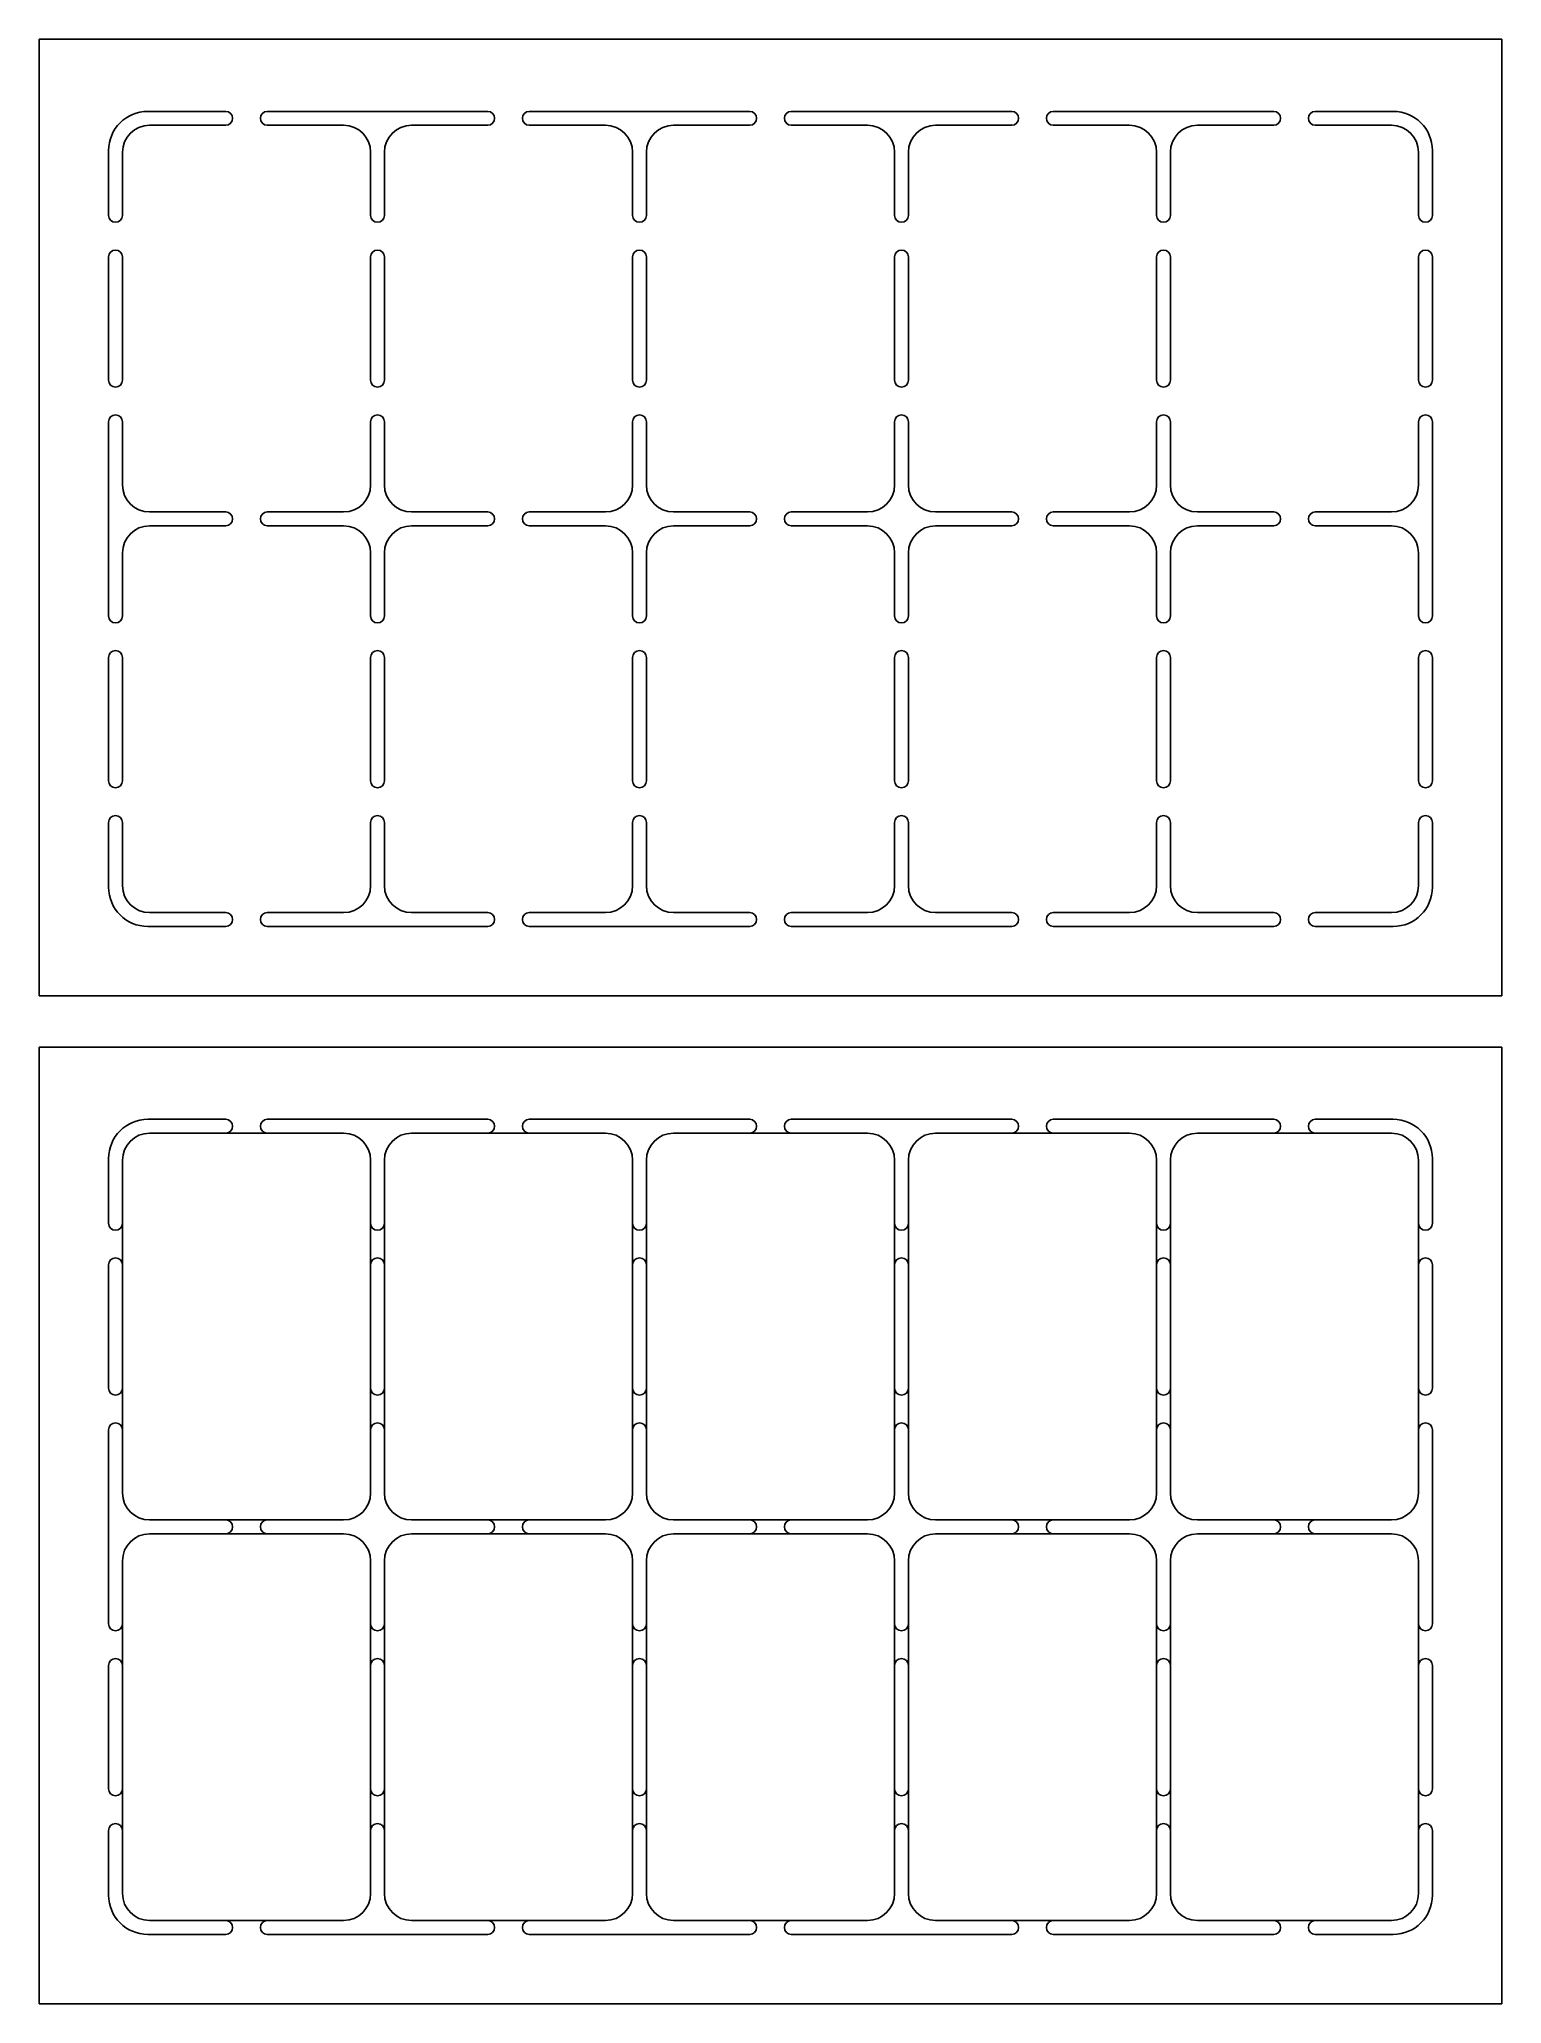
# Model space of a CAD drawing. Header units: millimetres. Extents: x 0 to 211, y 0 to 283.
import ezdxf

# ---------------------------------------------------------------- set-up
doc = ezdxf.new("R2010")
doc.units = ezdxf.units.MM
doc.layers.add('Mechanical3', color=6, linetype='Continuous')
doc.layers.add('Mechanical4', color=4, linetype='Continuous')

msp = doc.modelspace()

# ---------------------------------------------------------------- linework, layer by layer
at = {"layer": 'Mechanical3'}
for p, q in [((0, 145.425821), (0, 283.425822)), ((0, 283.425822), (211, 283.425822)), ((211, 145.425821), (211, 283.425822)), ((15.649321, 273.02582), (26.900005, 273.02582)), ((32.899993, 273.02582), (64.700005, 273.02582)), ((70.699993, 273.025823), (102.500006, 273.025823)), ((108.499994, 273.025825), (140.300006, 273.025825)), ((146.299994, 273.025825), (178.100007, 273.025825)), ((184.099995, 273.025823), (195.350679, 273.025823)), ((15.899999, 271.025821), (26.900005, 271.025821)), ((32.899993, 271.025821), (43.899999, 271.025821)), ((53.699999, 271.025821), (64.700005, 271.025821)), ((70.699993, 271.025824), (81.699999, 271.025824)), ((91.5, 271.025824), (102.500006, 271.025824)), ((108.499994, 271.025827), (119.5, 271.025827)), ((129.3, 271.025827), (140.300006, 271.025827)), ((146.299994, 271.025827), (157.3, 271.025827)), ((167.100001, 271.025827), (178.100007, 271.025827)), ((184.099995, 271.025824), (195.100001, 271.025824)), ((9.999998, 258.022134), (9.999998, 267.376497)), ((11.999996, 258.018946), (11.999999, 267.125822)), ((47.799998, 267.125822), (47.800001, 258.018946)), ((49.799999, 258.022134), (49.799999, 267.125822)), ((85.599999, 267.125824), (85.600002, 258.018949)), ((87.6, 258.022136), (87.6, 267.125824)), ((123.4, 267.125827), (123.400002, 258.018951)), ((125.400001, 258.022139), (125.400001, 267.125827)), ((161.2, 267.125827), (161.200003, 258.018951)), ((163.200001, 258.022139), (163.200001, 267.125827)), ((199.000001, 267.125824), (199.000003, 258.018949)), ((201.000002, 258.022136), (201.000002, 267.376499)), ((10.999998, 257.022136), (11.000003, 257.022136)), ((48.799994, 257.022136), (48.799999, 257.022136)), ((86.599994, 257.022138), (86.6, 257.022138)), ((124.399995, 257.022141), (124.4, 257.022141)), ((162.199996, 257.022141), (162.200001, 257.022141)), ((199.999996, 257.022138), (200.000001, 257.022138)), ((11.000001, 253.022134), (11.000006, 253.022134)), ((48.799991, 253.022134), (48.799996, 253.022134)), ((86.599992, 253.022136), (86.599997, 253.022136)), ((124.399992, 253.022139), (124.399998, 253.022139)), ((162.199993, 253.022139), (162.199998, 253.022139)), ((199.999994, 253.022136), (199.999999, 253.022136)), ((10.000003, 234.229507), (10.000003, 252.022136)), ((12.000004, 234.229507), (12.000004, 252.022136)), ((47.799993, 234.229507), (47.799993, 252.022136)), ((49.799994, 234.229507), (49.799994, 252.022136)), ((85.599994, 234.229509), (85.599994, 252.022138)), ((87.599995, 234.229509), (87.599995, 252.022138)), ((123.399995, 234.229512), (123.399995, 252.022141)), ((125.399996, 234.229512), (125.399996, 252.022141)), ((161.199995, 234.229512), (161.199995, 252.022141)), ((163.199996, 234.229512), (163.199996, 252.022141)), ((198.999996, 234.229509), (198.999996, 252.022138)), ((200.999997, 234.229509), (200.999997, 252.022138)), ((11.000001, 233.229509), (11.000006, 233.229509)), ((48.799991, 233.229509), (48.799996, 233.229509)), ((86.599992, 233.229511), (86.599997, 233.229511)), ((124.399992, 233.229514), (124.399998, 233.229514)), ((162.199993, 233.229514), (162.199998, 233.229514)), ((199.999994, 233.229511), (199.999999, 233.229511)), ((9.999998, 200.222133), (9.999998, 228.229509)), ((10.999998, 229.229507), (11.000003, 229.229507)), ((11.999996, 228.232696), (11.999999, 219.125821)), ((47.799998, 219.125819), (47.800001, 228.232694)), ((48.799994, 229.229504), (48.799999, 229.229504)), ((49.799999, 219.125819), (49.799999, 228.229506)), ((85.599999, 219.125816), (85.600002, 228.232691)), ((86.599994, 229.229502), (86.6, 229.229502)), ((87.6, 219.125816), (87.6, 228.229504)), ((123.4, 219.125813), (123.400002, 228.232689)), ((124.399995, 229.229499), (124.4, 229.229499)), ((125.400001, 219.125813), (125.400001, 228.229501)), ((161.2, 219.125813), (161.200003, 228.232689)), ((162.199996, 229.229499), (162.200001, 229.229499)), ((163.200001, 219.125813), (163.200001, 228.229501)), ((199.000001, 219.125819), (199.000003, 228.232694)), ((199.999996, 229.229504), (200.000001, 229.229504)), ((201.000002, 200.22213), (201.000002, 228.229506)), ((15.899999, 215.225819), (26.900005, 215.225819)), ((15.899999, 213.22582), (26.900005, 213.22582)), ((32.899993, 215.225819), (43.899999, 215.225819)), ((32.899993, 213.22582), (43.899999, 213.22582)), ((53.699999, 215.225819), (64.700005, 215.225819)), ((53.699999, 213.22582), (64.700005, 213.22582)), ((70.699993, 215.225816), (81.699999, 215.225816)), ((70.699993, 213.225818), (81.699999, 213.225818)), ((91.5, 215.225816), (102.500006, 215.225816)), ((91.5, 213.225818), (102.500006, 213.225818)), ((108.499994, 215.225814), (119.5, 215.225814)), ((108.499994, 213.225815), (119.5, 213.225815)), ((129.3, 215.225814), (140.300006, 215.225814)), ((129.3, 213.225815), (140.300006, 213.225815)), ((146.299994, 215.225814), (157.3, 215.225814)), ((146.299994, 213.225815), (157.3, 213.225815)), ((167.100001, 215.225814), (178.100007, 215.225814)), ((167.100001, 213.225815), (178.100007, 213.225815)), ((184.099995, 215.225816), (195.100001, 215.225816)), ((184.099995, 213.225818), (195.100001, 213.225818)), ((11.999996, 200.218945), (11.999999, 209.32582)), ((47.799998, 209.32582), (47.800001, 200.218945)), ((49.799999, 200.222133), (49.799999, 209.32582)), ((85.599999, 209.325818), (85.600002, 200.218942)), ((87.6, 200.22213), (87.6, 209.325818)), ((123.4, 209.325815), (123.400002, 200.21894)), ((125.400001, 200.222128), (125.400001, 209.325815)), ((161.2, 209.325815), (161.200003, 200.21894)), ((163.200001, 200.222128), (163.200001, 209.325815)), ((199.000001, 209.325818), (199.000003, 200.218942)), ((10.999998, 199.222135), (11.000003, 199.222135)), ((48.799994, 199.222135), (48.799999, 199.222135)), ((86.599994, 199.222132), (86.6, 199.222132)), ((124.399995, 199.22213), (124.4, 199.22213)), ((162.199996, 199.22213), (162.200001, 199.22213)), ((199.999996, 199.222132), (200.000001, 199.222132)), ((10.000003, 176.429506), (10.000003, 194.222135)), ((11.000001, 195.222133), (11.000006, 195.222133)), ((12.000004, 176.429506), (12.000004, 194.222135)), ((47.799993, 176.429506), (47.799993, 194.222135)), ((48.799991, 195.222133), (48.799996, 195.222133)), ((49.799994, 176.429506), (49.799994, 194.222135)), ((85.599994, 176.429503), (85.599994, 194.222132)), ((86.599992, 195.22213), (86.599997, 195.22213)), ((87.599995, 176.429503), (87.599995, 194.222132)), ((123.399995, 176.429501), (123.399995, 194.222129)), ((124.399992, 195.222127), (124.399998, 195.222127)), ((125.399996, 176.429501), (125.399996, 194.222129)), ((161.199995, 176.429501), (161.199995, 194.222129)), ((162.199993, 195.222127), (162.199998, 195.222127)), ((163.199996, 176.429501), (163.199996, 194.222129)), ((198.999996, 176.429503), (198.999996, 194.222132)), ((199.999994, 195.22213), (199.999999, 195.22213)), ((200.999997, 176.429503), (200.999997, 194.222132)), ((11.000001, 175.429508), (11.000006, 175.429508)), ((48.799991, 175.429508), (48.799996, 175.429508)), ((86.599992, 175.429505), (86.599997, 175.429505)), ((124.399992, 175.429503), (124.399998, 175.429503)), ((162.199993, 175.429503), (162.199998, 175.429503)), ((199.999994, 175.429505), (199.999999, 175.429505)), ((9.999998, 161.075145), (9.999998, 170.429508)), ((10.999998, 171.429506), (11.000003, 171.429506)), ((11.999996, 170.432695), (11.999999, 161.32582)), ((47.799998, 161.32582), (47.800001, 170.432695)), ((48.799994, 171.429506), (48.799999, 171.429506)), ((49.799999, 161.32582), (49.799999, 170.429508)), ((85.599999, 161.325817), (85.600002, 170.432693)), ((86.599994, 171.429503), (86.6, 171.429503)), ((87.6, 161.325817), (87.6, 170.429505)), ((123.4, 161.325815), (123.400002, 170.43269)), ((124.399995, 171.4295), (124.4, 171.4295)), ((125.400001, 161.325815), (125.400001, 170.429502)), ((161.2, 161.325815), (161.200003, 170.43269)), ((162.199996, 171.4295), (162.200001, 171.4295)), ((163.200001, 161.325815), (163.200001, 170.429502)), ((199.000001, 161.325817), (199.000003, 170.432693)), ((199.999996, 171.429503), (200.000001, 171.429503)), ((201.000002, 161.075142), (201.000002, 170.429505)), ((15.899999, 157.42582), (26.900005, 157.42582)), ((32.899993, 157.42582), (43.899999, 157.42582)), ((53.699999, 157.42582), (64.700005, 157.42582)), ((70.699993, 157.425817), (81.699999, 157.425817)), ((91.5, 157.425817), (102.500006, 157.425817)), ((108.499994, 157.425815), (119.5, 157.425815)), ((129.3, 157.425815), (140.300006, 157.425815)), ((146.299994, 157.425815), (157.3, 157.425815)), ((167.100001, 157.425815), (178.100007, 157.425815)), ((184.099995, 157.425817), (195.100001, 157.425817)), ((15.649321, 155.425821), (26.900005, 155.425821)), ((32.899993, 155.425821), (64.700005, 155.425821)), ((70.699993, 155.425819), (102.500006, 155.425819)), ((108.499994, 155.425816), (140.300006, 155.425816)), ((146.299994, 155.425816), (178.100007, 155.425816)), ((184.099995, 155.425819), (195.350679, 155.425819)), ((0, 145.425821), (211, 145.425821)), ((0, 0), (0, 138.000001)), ((0, 138.000001), (211, 138.000001)), ((211, 0), (211, 138.000001)), ((15.649321, 127.599999), (26.900005, 127.599999)), ((32.899993, 127.599999), (64.700005, 127.599999)), ((70.699993, 127.600001), (102.500006, 127.600001)), ((108.499994, 127.600004), (140.300006, 127.600004)), ((146.299994, 127.600004), (178.100007, 127.600004)), ((184.099995, 127.600001), (195.350679, 127.600001)), ((15.899999, 125.6), (26.900005, 125.6)), ((32.899993, 125.6), (43.899999, 125.6)), ((53.699999, 125.6), (64.700005, 125.6)), ((70.699993, 125.600003), (81.699999, 125.600003)), ((91.5, 125.600003), (102.500006, 125.600003)), ((108.499994, 125.600005), (119.5, 125.600005)), ((129.3, 125.600005), (140.300006, 125.600005)), ((146.299994, 125.600005), (157.3, 125.600005)), ((167.100001, 125.600005), (178.100007, 125.600005)), ((184.099995, 125.600003), (195.100001, 125.600003)), ((9.999998, 112.596313), (9.999998, 121.950676)), ((201.000002, 112.596315), (201.000002, 121.950678)), ((11.999996, 112.593125), (11.999999, 121.7)), ((47.799998, 121.7), (47.800001, 112.593125)), ((49.799999, 112.596313), (49.799999, 121.7)), ((85.599999, 121.700003), (85.600002, 112.593128)), ((87.6, 112.596315), (87.6, 121.700003)), ((123.4, 121.700006), (123.400002, 112.59313)), ((125.400001, 112.596318), (125.400001, 121.700006)), ((161.2, 121.700006), (161.200003, 112.59313)), ((163.200001, 112.596318), (163.200001, 121.700006)), ((199.000001, 121.700003), (199.000003, 112.593128)), ((10.999998, 111.596315), (11.000003, 111.596315)), ((48.799994, 111.596315), (48.799999, 111.596315)), ((86.599994, 111.596317), (86.6, 111.596317)), ((124.399995, 111.59632), (124.4, 111.59632)), ((162.199996, 111.59632), (162.200001, 111.59632)), ((199.999996, 111.596317), (200.000001, 111.596317)), ((10.000003, 88.803686), (10.000003, 106.596315)), ((11.000001, 107.596313), (11.000006, 107.596313)), ((12.000004, 88.803686), (12.000004, 106.596315)), ((47.799993, 88.803686), (47.799993, 106.596315)), ((48.799991, 107.596313), (48.799996, 107.596313)), ((49.799994, 88.803686), (49.799994, 106.596315)), ((85.599994, 88.803688), (85.599994, 106.596317)), ((86.599992, 107.596315), (86.599997, 107.596315)), ((87.599995, 88.803688), (87.599995, 106.596317)), ((123.399995, 88.803691), (123.399995, 106.59632)), ((124.399992, 107.596318), (124.399998, 107.596318)), ((125.399996, 88.803691), (125.399996, 106.59632)), ((161.199995, 88.803691), (161.199995, 106.59632)), ((162.199993, 107.596318), (162.199998, 107.596318)), ((163.199996, 88.803691), (163.199996, 106.59632)), ((198.999996, 88.803688), (198.999996, 106.596317)), ((199.999994, 107.596315), (199.999999, 107.596315)), ((200.999997, 88.803688), (200.999997, 106.596317)), ((11.000001, 87.803688), (11.000006, 87.803688)), ((48.799991, 87.803688), (48.799996, 87.803688)), ((86.599992, 87.80369), (86.599997, 87.80369)), ((124.399992, 87.803693), (124.399998, 87.803693)), ((162.199993, 87.803693), (162.199998, 87.803693)), ((199.999994, 87.80369), (199.999999, 87.80369)), ((9.999998, 54.796312), (9.999998, 82.803688)), ((10.999998, 83.803686), (11.000003, 83.803686)), ((11.999996, 82.806875), (11.999999, 73.7)), ((47.799998, 73.699997), (47.800001, 82.806873)), ((48.799994, 83.803683), (48.799999, 83.803683)), ((49.799999, 73.699997), (49.799999, 82.803685)), ((85.599999, 73.699995), (85.600002, 82.80687)), ((86.599994, 83.80368), (86.6, 83.80368)), ((87.6, 73.699995), (87.6, 82.803682)), ((123.4, 73.699992), (123.400002, 82.806868)), ((124.399995, 83.803678), (124.4, 83.803678)), ((125.400001, 73.699992), (125.400001, 82.80368)), ((161.2, 73.699992), (161.200003, 82.806868)), ((162.199996, 83.803678), (162.200001, 83.803678)), ((163.200001, 73.699992), (163.200001, 82.80368)), ((199.000001, 73.699997), (199.000003, 82.806873)), ((199.999996, 83.803683), (200.000001, 83.803683)), ((201.000002, 54.796309), (201.000002, 82.803685)), ((15.899999, 69.799998), (26.900005, 69.799998)), ((32.899993, 69.799998), (43.899999, 69.799998)), ((53.699999, 69.799998), (64.700005, 69.799998)), ((70.699993, 69.799995), (81.699999, 69.799995)), ((91.5, 69.799995), (102.500006, 69.799995)), ((108.499994, 69.799992), (119.5, 69.799992)), ((129.3, 69.799992), (140.300006, 69.799992)), ((146.299994, 69.799992), (157.3, 69.799992)), ((167.100001, 69.799992), (178.100007, 69.799992)), ((184.099995, 69.799995), (195.100001, 69.799995)), ((15.899999, 67.799999), (26.900005, 67.799999)), ((32.899993, 67.799999), (43.899999, 67.799999)), ((53.699999, 67.799999), (64.700005, 67.799999)), ((70.699993, 67.799996), (81.699999, 67.799996)), ((91.5, 67.799996), (102.500006, 67.799996)), ((108.499994, 67.799994), (119.5, 67.799994)), ((129.3, 67.799994), (140.300006, 67.799994)), ((146.299994, 67.799994), (157.3, 67.799994)), ((167.100001, 67.799994), (178.100007, 67.799994)), ((184.099995, 67.799996), (195.100001, 67.799996)), ((11.999996, 54.793124), (11.999999, 63.899999)), ((47.799998, 63.899999), (47.800001, 54.793124)), ((49.799999, 54.796312), (49.799999, 63.899999)), ((85.599999, 63.899997), (85.600002, 54.793121)), ((87.6, 54.796309), (87.6, 63.899997)), ((123.4, 63.899994), (123.400002, 54.793119)), ((125.400001, 54.796306), (125.400001, 63.899994)), ((161.2, 63.899994), (161.200003, 54.793119)), ((163.200001, 54.796306), (163.200001, 63.899994)), ((199.000001, 63.899997), (199.000003, 54.793121)), ((10.999998, 53.796314), (11.000003, 53.796314)), ((48.799994, 53.796314), (48.799999, 53.796314)), ((86.599994, 53.796311), (86.6, 53.796311)), ((124.399995, 53.796308), (124.4, 53.796308)), ((162.199996, 53.796308), (162.200001, 53.796308)), ((199.999996, 53.796311), (200.000001, 53.796311)), ((10.000003, 31.003684), (10.000003, 48.796313)), ((11.000001, 49.796311), (11.000006, 49.796311)), ((12.000004, 31.003684), (12.000004, 48.796313)), ((47.799993, 31.003684), (47.799993, 48.796313)), ((48.799991, 49.796311), (48.799996, 49.796311)), ((49.799994, 31.003684), (49.799994, 48.796313)), ((85.599994, 31.003682), (85.599994, 48.796311)), ((86.599992, 49.796309), (86.599997, 49.796309)), ((87.599995, 31.003682), (87.599995, 48.796311)), ((123.399995, 31.003679), (123.399995, 48.796308)), ((124.399992, 49.796306), (124.399998, 49.796306)), ((125.399996, 31.003679), (125.399996, 48.796308)), ((161.199995, 31.003679), (161.199995, 48.796308)), ((162.199993, 49.796306), (162.199998, 49.796306)), ((163.199996, 31.003679), (163.199996, 48.796308)), ((198.999996, 31.003682), (198.999996, 48.796311)), ((199.999994, 49.796309), (199.999999, 49.796309)), ((200.999997, 31.003682), (200.999997, 48.796311)), ((11.000001, 30.003687), (11.000006, 30.003687)), ((48.799991, 30.003687), (48.799996, 30.003687)), ((86.599992, 30.003684), (86.599997, 30.003684)), ((124.399992, 30.003681), (124.399998, 30.003681)), ((162.199993, 30.003681), (162.199998, 30.003681)), ((199.999994, 30.003684), (199.999999, 30.003684)), ((10.999998, 26.003684), (11.000003, 26.003684)), ((48.799994, 26.003684), (48.799999, 26.003684)), ((86.599994, 26.003682), (86.6, 26.003682)), ((124.399995, 26.003679), (124.4, 26.003679)), ((162.199996, 26.003679), (162.200001, 26.003679)), ((199.999996, 26.003682), (200.000001, 26.003682)), ((9.999998, 15.649324), (9.999998, 25.003686)), ((11.999996, 25.006874), (11.999999, 15.899999)), ((47.799998, 15.899999), (47.800001, 25.006874)), ((49.799999, 15.899999), (49.799999, 25.003686)), ((85.599999, 15.899996), (85.600002, 25.006871)), ((87.6, 15.899996), (87.6, 25.003684)), ((123.4, 15.899994), (123.400002, 25.006869)), ((125.400001, 15.899994), (125.400001, 25.003681)), ((161.2, 15.899994), (161.200003, 25.006869)), ((163.200001, 15.899994), (163.200001, 25.003681)), ((199.000001, 15.899996), (199.000003, 25.006871)), ((201.000002, 15.649321), (201.000002, 25.003684)), ((15.899999, 11.999999), (26.900005, 11.999999)), ((32.899993, 11.999999), (43.899999, 11.999999)), ((53.699999, 11.999999), (64.700005, 11.999999)), ((70.699993, 11.999996), (81.699999, 11.999996)), ((91.5, 11.999996), (102.500006, 11.999996)), ((108.499994, 11.999994), (119.5, 11.999994)), ((129.3, 11.999994), (140.300006, 11.999994)), ((146.299994, 11.999994), (157.3, 11.999994)), ((167.100001, 11.999994), (178.100007, 11.999994)), ((184.099995, 11.999996), (195.100001, 11.999996)), ((15.649321, 10), (26.900005, 10)), ((32.899993, 10), (64.700005, 10)), ((70.699993, 9.999998), (102.500006, 9.999998)), ((108.499994, 9.999995), (140.300006, 9.999995)), ((146.299994, 9.999995), (178.100007, 9.999995)), ((184.099995, 9.999998), (195.350679, 9.999998)), ((0, 0), (211, 0))]:
    msp.add_line(p, q, dxfattribs=at)
for centre, radius, start, end in [((15.649321, 267.376497), 5.649323, 90, 180), ((26.900005, 272.025822), 0.999998, 0, 90), ((32.899993, 272.025822), 0.999998, 90, 180), ((64.700005, 272.025822), 0.999998, 0, 90), ((70.699993, 272.025825), 0.999998, 90, 180), ((102.500006, 272.025825), 0.999998, 0, 90), ((108.499994, 272.025827), 0.999998, 90, 180), ((140.300006, 272.025827), 0.999998, 0, 90), ((146.299994, 272.025827), 0.999998, 90, 180), ((178.100007, 272.025827), 0.999998, 0, 90), ((184.099995, 272.025825), 0.999998, 90, 180), ((195.350679, 267.376499), 5.649323, 0, 90), ((15.899999, 267.125822), 3.9, 90, 180), ((26.900005, 272.025819), 0.999998, 270, 0), ((32.899993, 272.025819), 0.999998, 180, 270), ((43.899999, 267.125822), 3.9, 0, 90), ((53.699999, 267.125822), 3.9, 90, 180), ((64.700005, 272.025819), 0.999998, 270, 0), ((70.699993, 272.025822), 0.999998, 180, 270), ((81.699999, 267.125824), 3.9, 0, 90), ((91.5, 267.125824), 3.9, 90, 180), ((102.500006, 272.025822), 0.999998, 270, 0), ((108.499994, 272.025825), 0.999998, 180, 270), ((119.5, 267.125827), 3.9, 0, 90), ((129.3, 267.125827), 3.9, 90, 180), ((140.300006, 272.025825), 0.999998, 270, 0), ((146.299994, 272.025825), 0.999998, 180, 270), ((157.3, 267.125827), 3.9, 0, 90), ((167.100001, 267.125827), 3.9, 90, 180), ((178.100007, 272.025825), 0.999998, 270, 0), ((184.099995, 272.025822), 0.999998, 180, 270), ((195.100001, 267.125824), 3.9, 0, 90), ((10.999998, 258.022134), 0.999998, 180, 270), ((11.000003, 258.022134), 0.999998, 270, 0), ((48.799994, 258.022134), 0.999998, 180, 270), ((48.799999, 258.022134), 0.999998, 270, 0), ((86.599994, 258.022136), 0.999998, 180, 270), ((86.6, 258.022136), 0.999998, 270, 0), ((124.399995, 258.022139), 0.999998, 180, 270), ((124.4, 258.022139), 0.999998, 270, 0), ((162.199996, 258.022139), 0.999998, 180, 270), ((162.200001, 258.022139), 0.999998, 270, 0), ((199.999996, 258.022136), 0.999998, 180, 270), ((200.000001, 258.022136), 0.999998, 270, 0), ((11.000001, 252.022136), 0.999998, 90, 180), ((11.000006, 252.022136), 0.999998, 0, 90), ((48.799991, 252.022136), 0.999998, 90, 180), ((48.799996, 252.022136), 0.999998, 0, 90), ((86.599992, 252.022138), 0.999998, 90, 180), ((86.599997, 252.022138), 0.999998, 0, 90), ((124.399992, 252.022141), 0.999998, 90, 180), ((124.399998, 252.022141), 0.999998, 0, 90), ((162.199993, 252.022141), 0.999998, 90, 180), ((162.199998, 252.022141), 0.999998, 0, 90), ((199.999994, 252.022138), 0.999998, 90, 180), ((199.999999, 252.022138), 0.999998, 0, 90), ((11.000001, 234.229507), 0.999998, 180, 270), ((11.000006, 234.229507), 0.999998, 270, 0), ((48.799991, 234.229507), 0.999998, 180, 270), ((48.799996, 234.229507), 0.999998, 270, 0), ((86.599992, 234.229509), 0.999998, 180, 270), ((86.599997, 234.229509), 0.999998, 270, 0), ((124.399992, 234.229512), 0.999998, 180, 270), ((124.399998, 234.229512), 0.999998, 270, 0), ((162.199993, 234.229512), 0.999998, 180, 270), ((162.199998, 234.229512), 0.999998, 270, 0), ((199.999994, 234.229509), 0.999998, 180, 270), ((199.999999, 234.229509), 0.999998, 270, 0), ((10.999998, 228.229509), 0.999998, 90, 180), ((11.000003, 228.229509), 0.999998, 0, 90), ((48.799994, 228.229506), 0.999998, 90, 180), ((48.799999, 228.229506), 0.999998, 0, 90), ((86.599994, 228.229504), 0.999998, 90, 180), ((86.6, 228.229504), 0.999998, 0, 90), ((124.399995, 228.229501), 0.999998, 90, 180), ((124.4, 228.229501), 0.999998, 0, 90), ((162.199996, 228.229501), 0.999998, 90, 180), ((162.200001, 228.229501), 0.999998, 0, 90), ((199.999996, 228.229506), 0.999998, 90, 180), ((200.000001, 228.229506), 0.999998, 0, 90), ((15.899999, 219.125821), 3.9, 180, 270), ((43.899999, 219.125819), 3.9, 270, 0), ((53.699999, 219.125819), 3.9, 180, 270), ((81.699999, 219.125816), 3.9, 270, 0), ((91.5, 219.125816), 3.9, 180, 270), ((119.5, 219.125813), 3.9, 270, 0), ((129.3, 219.125813), 3.9, 180, 270), ((157.3, 219.125813), 3.9, 270, 0), ((167.100001, 219.125813), 3.9, 180, 270), ((195.100001, 219.125819), 3.9, 270, 0), ((15.899999, 209.32582), 3.9, 90, 180), ((26.900005, 214.225821), 0.999998, 0, 90), ((26.900005, 214.225818), 0.999998, 270, 0), ((32.899993, 214.225821), 0.999998, 90, 180), ((32.899993, 214.225818), 0.999998, 180, 270), ((43.899999, 209.32582), 3.9, 0, 90), ((53.699999, 209.32582), 3.9, 90, 180), ((64.700005, 214.225821), 0.999998, 0, 90), ((64.700005, 214.225818), 0.999998, 270, 0), ((70.699993, 214.225818), 0.999998, 90, 180), ((70.699993, 214.225816), 0.999998, 180, 270), ((81.699999, 209.325818), 3.9, 0, 90), ((91.5, 209.325818), 3.9, 90, 180), ((102.500006, 214.225818), 0.999998, 0, 90), ((102.500006, 214.225816), 0.999998, 270, 0), ((108.499994, 214.225816), 0.999998, 90, 180), ((108.499994, 214.225813), 0.999998, 180, 270), ((119.5, 209.325815), 3.9, 0, 90), ((129.3, 209.325815), 3.9, 90, 180), ((140.300006, 214.225816), 0.999998, 0, 90), ((140.300006, 214.225813), 0.999998, 270, 0), ((146.299994, 214.225816), 0.999998, 90, 180), ((146.299994, 214.225813), 0.999998, 180, 270), ((157.3, 209.325815), 3.9, 0, 90), ((167.100001, 209.325815), 3.9, 90, 180), ((178.100007, 214.225816), 0.999998, 0, 90), ((178.100007, 214.225813), 0.999998, 270, 0), ((184.099995, 214.225818), 0.999998, 90, 180), ((184.099995, 214.225816), 0.999998, 180, 270), ((195.100001, 209.325818), 3.9, 0, 90), ((10.999998, 200.222133), 0.999998, 180, 270), ((11.000003, 200.222133), 0.999998, 270, 0), ((48.799994, 200.222133), 0.999998, 180, 270), ((48.799999, 200.222133), 0.999998, 270, 0), ((86.599994, 200.22213), 0.999998, 180, 270), ((86.6, 200.22213), 0.999998, 270, 0), ((124.399995, 200.222128), 0.999998, 180, 270), ((124.4, 200.222128), 0.999998, 270, 0), ((162.199996, 200.222128), 0.999998, 180, 270), ((162.200001, 200.222128), 0.999998, 270, 0), ((199.999996, 200.22213), 0.999998, 180, 270), ((200.000001, 200.22213), 0.999998, 270, 0), ((11.000001, 194.222135), 0.999998, 90, 180), ((11.000006, 194.222135), 0.999998, 0, 90), ((48.799991, 194.222135), 0.999998, 90, 180), ((48.799996, 194.222135), 0.999998, 0, 90), ((86.599992, 194.222132), 0.999998, 90, 180), ((86.599997, 194.222132), 0.999998, 0, 90), ((124.399992, 194.222129), 0.999998, 90, 180), ((124.399998, 194.222129), 0.999998, 0, 90), ((162.199993, 194.222129), 0.999998, 90, 180), ((162.199998, 194.222129), 0.999998, 0, 90), ((199.999994, 194.222132), 0.999998, 90, 180), ((199.999999, 194.222132), 0.999998, 0, 90), ((11.000001, 176.429506), 0.999998, 180, 270), ((11.000006, 176.429506), 0.999998, 270, 0), ((48.799991, 176.429506), 0.999998, 180, 270), ((48.799996, 176.429506), 0.999998, 270, 0), ((86.599992, 176.429503), 0.999998, 180, 270), ((86.599997, 176.429503), 0.999998, 270, 0), ((124.399992, 176.429501), 0.999998, 180, 270), ((124.399998, 176.429501), 0.999998, 270, 0), ((162.199993, 176.429501), 0.999998, 180, 270), ((162.199998, 176.429501), 0.999998, 270, 0), ((199.999994, 176.429503), 0.999998, 180, 270), ((199.999999, 176.429503), 0.999998, 270, 0), ((10.999998, 170.429508), 0.999998, 90, 180), ((11.000003, 170.429508), 0.999998, 0, 90), ((48.799994, 170.429508), 0.999998, 90, 180), ((48.799999, 170.429508), 0.999998, 0, 90), ((86.599994, 170.429505), 0.999998, 90, 180), ((86.6, 170.429505), 0.999998, 0, 90), ((124.399995, 170.429502), 0.999998, 90, 180), ((124.4, 170.429502), 0.999998, 0, 90), ((162.199996, 170.429502), 0.999998, 90, 180), ((162.200001, 170.429502), 0.999998, 0, 90), ((199.999996, 170.429505), 0.999998, 90, 180), ((200.000001, 170.429505), 0.999998, 0, 90), ((15.649321, 161.075145), 5.649323, 180, 270), ((15.899999, 161.32582), 3.9, 180, 270), ((43.899999, 161.32582), 3.9, 270, 0), ((53.699999, 161.32582), 3.9, 180, 270), ((81.699999, 161.325817), 3.9, 270, 0), ((91.5, 161.325817), 3.9, 180, 270), ((119.5, 161.325815), 3.9, 270, 0), ((129.3, 161.325815), 3.9, 180, 270), ((157.3, 161.325815), 3.9, 270, 0), ((167.100001, 161.325815), 3.9, 180, 270), ((195.100001, 161.325817), 3.9, 270, 0), ((195.350679, 161.075142), 5.649323, 270, 0), ((26.900005, 156.425822), 0.999998, 0, 90), ((26.900005, 156.425819), 0.999998, 270, 0), ((32.899993, 156.425822), 0.999998, 90, 180), ((32.899993, 156.425819), 0.999998, 180, 270), ((64.700005, 156.425822), 0.999998, 0, 90), ((64.700005, 156.425819), 0.999998, 270, 0), ((70.699993, 156.425819), 0.999998, 90, 180), ((70.699993, 156.425817), 0.999998, 180, 270), ((102.500006, 156.425819), 0.999998, 0, 90), ((102.500006, 156.425817), 0.999998, 270, 0), ((108.499994, 156.425817), 0.999998, 90, 180), ((108.499994, 156.425814), 0.999998, 180, 270), ((140.300006, 156.425817), 0.999998, 0, 90), ((140.300006, 156.425814), 0.999998, 270, 0), ((146.299994, 156.425817), 0.999998, 90, 180), ((146.299994, 156.425814), 0.999998, 180, 270), ((178.100007, 156.425817), 0.999998, 0, 90), ((178.100007, 156.425814), 0.999998, 270, 0), ((184.099995, 156.425819), 0.999998, 90, 180), ((184.099995, 156.425817), 0.999998, 180, 270), ((15.649321, 121.950676), 5.649323, 90, 180), ((26.900005, 126.600001), 0.999998, 0, 90), ((32.899993, 126.600001), 0.999998, 90, 180), ((64.700005, 126.600001), 0.999998, 0, 90), ((70.699993, 126.600003), 0.999998, 90, 180), ((102.500006, 126.600003), 0.999998, 0, 90), ((108.499994, 126.600006), 0.999998, 90, 180), ((140.300006, 126.600006), 0.999998, 0, 90), ((146.299994, 126.600006), 0.999998, 90, 180), ((178.100007, 126.600006), 0.999998, 0, 90), ((184.099995, 126.600003), 0.999998, 90, 180), ((195.350679, 121.950678), 5.649323, 0, 90), ((15.899999, 121.7), 3.9, 90, 180), ((26.900005, 126.599998), 0.999998, 270, 0), ((32.899993, 126.599998), 0.999998, 180, 270), ((43.899999, 121.7), 3.9, 0, 90), ((53.699999, 121.7), 3.9, 90, 180), ((64.700005, 126.599998), 0.999998, 270, 0), ((70.699993, 126.600001), 0.999998, 180, 270), ((81.699999, 121.700003), 3.9, 0, 90), ((91.5, 121.700003), 3.9, 90, 180), ((102.500006, 126.600001), 0.999998, 270, 0), ((108.499994, 126.600003), 0.999998, 180, 270), ((119.5, 121.700006), 3.9, 0, 90), ((129.3, 121.700006), 3.9, 90, 180), ((140.300006, 126.600003), 0.999998, 270, 0), ((146.299994, 126.600003), 0.999998, 180, 270), ((157.3, 121.700006), 3.9, 0, 90), ((167.100001, 121.700006), 3.9, 90, 180), ((178.100007, 126.600003), 0.999998, 270, 0), ((184.099995, 126.600001), 0.999998, 180, 270), ((195.100001, 121.700003), 3.9, 0, 90), ((10.999998, 112.596313), 0.999998, 180, 270), ((11.000003, 112.596313), 0.999998, 270, 0), ((48.799994, 112.596313), 0.999998, 180, 270), ((48.799999, 112.596313), 0.999998, 270, 0), ((86.599994, 112.596315), 0.999998, 180, 270), ((86.6, 112.596315), 0.999998, 270, 0), ((124.399995, 112.596318), 0.999998, 180, 270), ((124.4, 112.596318), 0.999998, 270, 0), ((162.199996, 112.596318), 0.999998, 180, 270), ((162.200001, 112.596318), 0.999998, 270, 0), ((199.999996, 112.596315), 0.999998, 180, 270), ((200.000001, 112.596315), 0.999998, 270, 0), ((11.000001, 106.596315), 0.999998, 90, 180), ((11.000006, 106.596315), 0.999998, 0, 90), ((48.799991, 106.596315), 0.999998, 90, 180), ((48.799996, 106.596315), 0.999998, 0, 90), ((86.599992, 106.596317), 0.999998, 90, 180), ((86.599997, 106.596317), 0.999998, 0, 90), ((124.399992, 106.59632), 0.999998, 90, 180), ((124.399998, 106.59632), 0.999998, 0, 90), ((162.199993, 106.59632), 0.999998, 90, 180), ((162.199998, 106.59632), 0.999998, 0, 90), ((199.999994, 106.596317), 0.999998, 90, 180), ((199.999999, 106.596317), 0.999998, 0, 90), ((11.000001, 88.803686), 0.999998, 180, 270), ((11.000006, 88.803686), 0.999998, 270, 0), ((48.799991, 88.803686), 0.999998, 180, 270), ((48.799996, 88.803686), 0.999998, 270, 0), ((86.599992, 88.803688), 0.999998, 180, 270), ((86.599997, 88.803688), 0.999998, 270, 0), ((124.399992, 88.803691), 0.999998, 180, 270), ((124.399998, 88.803691), 0.999998, 270, 0), ((162.199993, 88.803691), 0.999998, 180, 270), ((162.199998, 88.803691), 0.999998, 270, 0), ((199.999994, 88.803688), 0.999998, 180, 270), ((199.999999, 88.803688), 0.999998, 270, 0), ((10.999998, 82.803688), 0.999998, 90, 180), ((11.000003, 82.803688), 0.999998, 0, 90), ((48.799994, 82.803685), 0.999998, 90, 180), ((48.799999, 82.803685), 0.999998, 0, 90), ((86.599994, 82.803682), 0.999998, 90, 180), ((86.6, 82.803682), 0.999998, 0, 90), ((124.399995, 82.80368), 0.999998, 90, 180), ((124.4, 82.80368), 0.999998, 0, 90), ((162.199996, 82.80368), 0.999998, 90, 180), ((162.200001, 82.80368), 0.999998, 0, 90), ((199.999996, 82.803685), 0.999998, 90, 180), ((200.000001, 82.803685), 0.999998, 0, 90), ((15.899999, 73.7), 3.9, 180, 270), ((43.899999, 73.699997), 3.9, 270, 0), ((53.699999, 73.699997), 3.9, 180, 270), ((81.699999, 73.699995), 3.9, 270, 0), ((91.5, 73.699995), 3.9, 180, 270), ((119.5, 73.699992), 3.9, 270, 0), ((129.3, 73.699992), 3.9, 180, 270), ((157.3, 73.699992), 3.9, 270, 0), ((167.100001, 73.699992), 3.9, 180, 270), ((195.100001, 73.699997), 3.9, 270, 0), ((26.900005, 68.8), 0.999998, 0, 90), ((26.900005, 68.799997), 0.999998, 270, 0), ((32.899993, 68.8), 0.999998, 90, 180), ((32.899993, 68.799997), 0.999998, 180, 270), ((64.700005, 68.8), 0.999998, 0, 90), ((64.700005, 68.799997), 0.999998, 270, 0), ((70.699993, 68.799997), 0.999998, 90, 180), ((70.699993, 68.799994), 0.999998, 180, 270), ((102.500006, 68.799997), 0.999998, 0, 90), ((102.500006, 68.799994), 0.999998, 270, 0), ((108.499994, 68.799994), 0.999998, 90, 180), ((108.499994, 68.799992), 0.999998, 180, 270), ((140.300006, 68.799994), 0.999998, 0, 90), ((140.300006, 68.799992), 0.999998, 270, 0), ((146.299994, 68.799994), 0.999998, 90, 180), ((146.299994, 68.799992), 0.999998, 180, 270), ((178.100007, 68.799994), 0.999998, 0, 90), ((178.100007, 68.799992), 0.999998, 270, 0), ((184.099995, 68.799997), 0.999998, 90, 180), ((184.099995, 68.799994), 0.999998, 180, 270), ((15.899999, 63.899999), 3.9, 90, 180), ((43.899999, 63.899999), 3.9, 0, 90), ((53.699999, 63.899999), 3.9, 90, 180), ((81.699999, 63.899997), 3.9, 0, 90), ((91.5, 63.899997), 3.9, 90, 180), ((119.5, 63.899994), 3.9, 0, 90), ((129.3, 63.899994), 3.9, 90, 180), ((157.3, 63.899994), 3.9, 0, 90), ((167.100001, 63.899994), 3.9, 90, 180), ((195.100001, 63.899997), 3.9, 0, 90), ((10.999998, 54.796312), 0.999998, 180, 270), ((11.000003, 54.796312), 0.999998, 270, 0), ((48.799994, 54.796312), 0.999998, 180, 270), ((48.799999, 54.796312), 0.999998, 270, 0), ((86.599994, 54.796309), 0.999998, 180, 270), ((86.6, 54.796309), 0.999998, 270, 0), ((124.399995, 54.796306), 0.999998, 180, 270), ((124.4, 54.796306), 0.999998, 270, 0), ((162.199996, 54.796306), 0.999998, 180, 270), ((162.200001, 54.796306), 0.999998, 270, 0), ((199.999996, 54.796309), 0.999998, 180, 270), ((200.000001, 54.796309), 0.999998, 270, 0), ((11.000001, 48.796313), 0.999998, 90, 180), ((11.000006, 48.796313), 0.999998, 0, 90), ((48.799991, 48.796313), 0.999998, 90, 180), ((48.799996, 48.796313), 0.999998, 0, 90), ((86.599992, 48.796311), 0.999998, 90, 180), ((86.599997, 48.796311), 0.999998, 0, 90), ((124.399992, 48.796308), 0.999998, 90, 180), ((124.399998, 48.796308), 0.999998, 0, 90), ((162.199993, 48.796308), 0.999998, 90, 180), ((162.199998, 48.796308), 0.999998, 0, 90), ((199.999994, 48.796311), 0.999998, 90, 180), ((199.999999, 48.796311), 0.999998, 0, 90), ((11.000001, 31.003684), 0.999998, 180, 270), ((11.000006, 31.003684), 0.999998, 270, 0), ((48.799991, 31.003684), 0.999998, 180, 270), ((48.799996, 31.003684), 0.999998, 270, 0), ((86.599992, 31.003682), 0.999998, 180, 270), ((86.599997, 31.003682), 0.999998, 270, 0), ((124.399992, 31.003679), 0.999998, 180, 270), ((124.399998, 31.003679), 0.999998, 270, 0), ((162.199993, 31.003679), 0.999998, 180, 270), ((162.199998, 31.003679), 0.999998, 270, 0), ((199.999994, 31.003682), 0.999998, 180, 270), ((199.999999, 31.003682), 0.999998, 270, 0), ((10.999998, 25.003686), 0.999998, 90, 180), ((11.000003, 25.003686), 0.999998, 0, 90), ((48.799994, 25.003686), 0.999998, 90, 180), ((48.799999, 25.003686), 0.999998, 0, 90), ((86.599994, 25.003684), 0.999998, 90, 180), ((86.6, 25.003684), 0.999998, 0, 90), ((124.399995, 25.003681), 0.999998, 90, 180), ((124.4, 25.003681), 0.999998, 0, 90), ((162.199996, 25.003681), 0.999998, 90, 180), ((162.200001, 25.003681), 0.999998, 0, 90), ((199.999996, 25.003684), 0.999998, 90, 180), ((200.000001, 25.003684), 0.999998, 0, 90), ((15.649321, 15.649324), 5.649323, 180, 270), ((15.899999, 15.899999), 3.9, 180, 270), ((43.899999, 15.899999), 3.9, 270, 0), ((53.699999, 15.899999), 3.9, 180, 270), ((81.699999, 15.899996), 3.9, 270, 0), ((91.5, 15.899996), 3.9, 180, 270), ((119.5, 15.899994), 3.9, 270, 0), ((129.3, 15.899994), 3.9, 180, 270), ((157.3, 15.899994), 3.9, 270, 0), ((167.100001, 15.899994), 3.9, 180, 270), ((195.100001, 15.899996), 3.9, 270, 0), ((195.350679, 15.649321), 5.649323, 270, 0), ((26.900005, 11.000001), 0.999998, 0, 90), ((32.899993, 11.000001), 0.999998, 90, 180), ((64.700005, 11.000001), 0.999998, 0, 90), ((70.699993, 10.999998), 0.999998, 90, 180), ((102.500006, 10.999998), 0.999998, 0, 90), ((108.499994, 10.999996), 0.999998, 90, 180), ((140.300006, 10.999996), 0.999998, 0, 90), ((146.299994, 10.999996), 0.999998, 90, 180), ((178.100007, 10.999996), 0.999998, 0, 90), ((184.099995, 10.999998), 0.999998, 90, 180), ((26.900005, 10.999998), 0.999998, 270, 0), ((32.899993, 10.999998), 0.999998, 180, 270), ((64.700005, 10.999998), 0.999998, 270, 0), ((70.699993, 10.999996), 0.999998, 180, 270), ((102.500006, 10.999996), 0.999998, 270, 0), ((108.499994, 10.999993), 0.999998, 180, 270), ((140.300006, 10.999993), 0.999998, 270, 0), ((146.299994, 10.999993), 0.999998, 180, 270), ((178.100007, 10.999993), 0.999998, 270, 0), ((184.099995, 10.999996), 0.999998, 180, 270)]:
    msp.add_arc(centre, radius, start, end, dxfattribs=at)
at = {"layer": 'Mechanical4'}
for p, q in [((15.899999, 125.6), (43.899999, 125.6)), ((53.699999, 125.6), (81.699999, 125.6)), ((91.5, 125.600003), (119.5, 125.600003)), ((129.3, 125.600003), (157.3, 125.600003)), ((167.100001, 125.599995), (195.100001, 125.599995)), ((11.999999, 73.7), (11.999999, 121.7)), ((47.799998, 73.7), (47.799998, 121.7)), ((49.799999, 73.7), (49.799999, 121.7)), ((85.599999, 73.7), (85.599999, 121.7)), ((87.6, 73.700002), (87.6, 121.700003)), ((123.4, 73.700002), (123.4, 121.700003)), ((125.400001, 73.700002), (125.400001, 121.700003)), ((161.2, 73.700002), (161.2, 121.700003)), ((163.200001, 73.699995), (163.200001, 121.699995)), ((199.000001, 73.699995), (199.000001, 121.699995)), ((15.899999, 69.799998), (43.899999, 69.8)), ((53.699999, 69.799998), (81.699999, 69.8)), ((91.5, 69.8), (119.5, 69.800003)), ((129.3, 69.8), (157.3, 69.800003)), ((167.100001, 69.799992), (195.100001, 69.799995)), ((15.899999, 67.799999), (43.899999, 67.799999)), ((53.699999, 67.800002), (81.699999, 67.800002)), ((91.5, 67.799999), (119.5, 67.799999)), ((129.3, 67.799996), (157.3, 67.799996)), ((167.100001, 67.800002), (195.100001, 67.800002)), ((11.999999, 15.899999), (11.999999, 63.899999)), ((47.799998, 15.899999), (47.799998, 63.899999)), ((49.799999, 15.900001), (49.799999, 63.900002)), ((85.599999, 15.900001), (85.599999, 63.900002)), ((87.6, 15.899999), (87.6, 63.899999)), ((123.4, 15.899999), (123.4, 63.899999)), ((125.400001, 15.899996), (125.400001, 63.899997)), ((161.2, 15.899996), (161.2, 63.899997)), ((163.200001, 15.900001), (163.200001, 63.900002)), ((199.000001, 15.900001), (199.000001, 63.900002)), ((15.899999, 11.999996), (43.899999, 11.999999)), ((53.699999, 11.999999), (81.699999, 12.000001)), ((91.5, 11.999996), (119.5, 11.999999)), ((129.3, 11.999994), (157.3, 11.999996)), ((167.100001, 11.999999), (195.100001, 12.000001))]:
    msp.add_line(p, q, dxfattribs=at)
for centre, start, end in [((15.899999, 121.7), 90, 180), ((43.899999, 121.7), 0, 90), ((53.699999, 121.7), 90, 180), ((81.699999, 121.7), 0, 90), ((91.5, 121.700003), 90, 180), ((119.5, 121.700003), 0, 90), ((129.3, 121.700003), 90, 180), ((157.3, 121.700003), 0, 90), ((167.100001, 121.699995), 90, 180), ((195.100001, 121.699995), 0, 90), ((15.899999, 73.7), 180, 270), ((43.899999, 73.7), 270, 0), ((53.699999, 73.7), 180, 270), ((81.699999, 73.7), 270, 0), ((91.5, 73.700002), 180, 270), ((119.5, 73.700002), 270, 0), ((129.3, 73.700002), 180, 270), ((157.3, 73.700002), 270, 0), ((167.100001, 73.699995), 180, 270), ((195.100001, 73.699995), 270, 0), ((15.899999, 63.899999), 90, 180), ((43.899999, 63.899999), 0, 90), ((53.699999, 63.900002), 90, 180), ((81.699999, 63.900002), 0, 90), ((91.5, 63.899999), 90, 180), ((119.5, 63.899999), 0, 90), ((129.3, 63.899997), 90, 180), ((157.3, 63.899997), 0, 90), ((167.100001, 63.900002), 90, 180), ((195.100001, 63.900002), 0, 90), ((15.899999, 15.899999), 180, 270), ((43.899999, 15.899999), 270, 0), ((53.699999, 15.900001), 180, 270), ((81.699999, 15.900001), 270, 0), ((91.5, 15.899999), 180, 270), ((119.5, 15.899999), 270, 0), ((129.3, 15.899996), 180, 270), ((157.3, 15.899996), 270, 0), ((167.100001, 15.900001), 180, 270), ((195.100001, 15.900001), 270, 0)]:
    msp.add_arc(centre, 3.9, start, end, dxfattribs=at)

doc.saveas('drawing.dxf')
